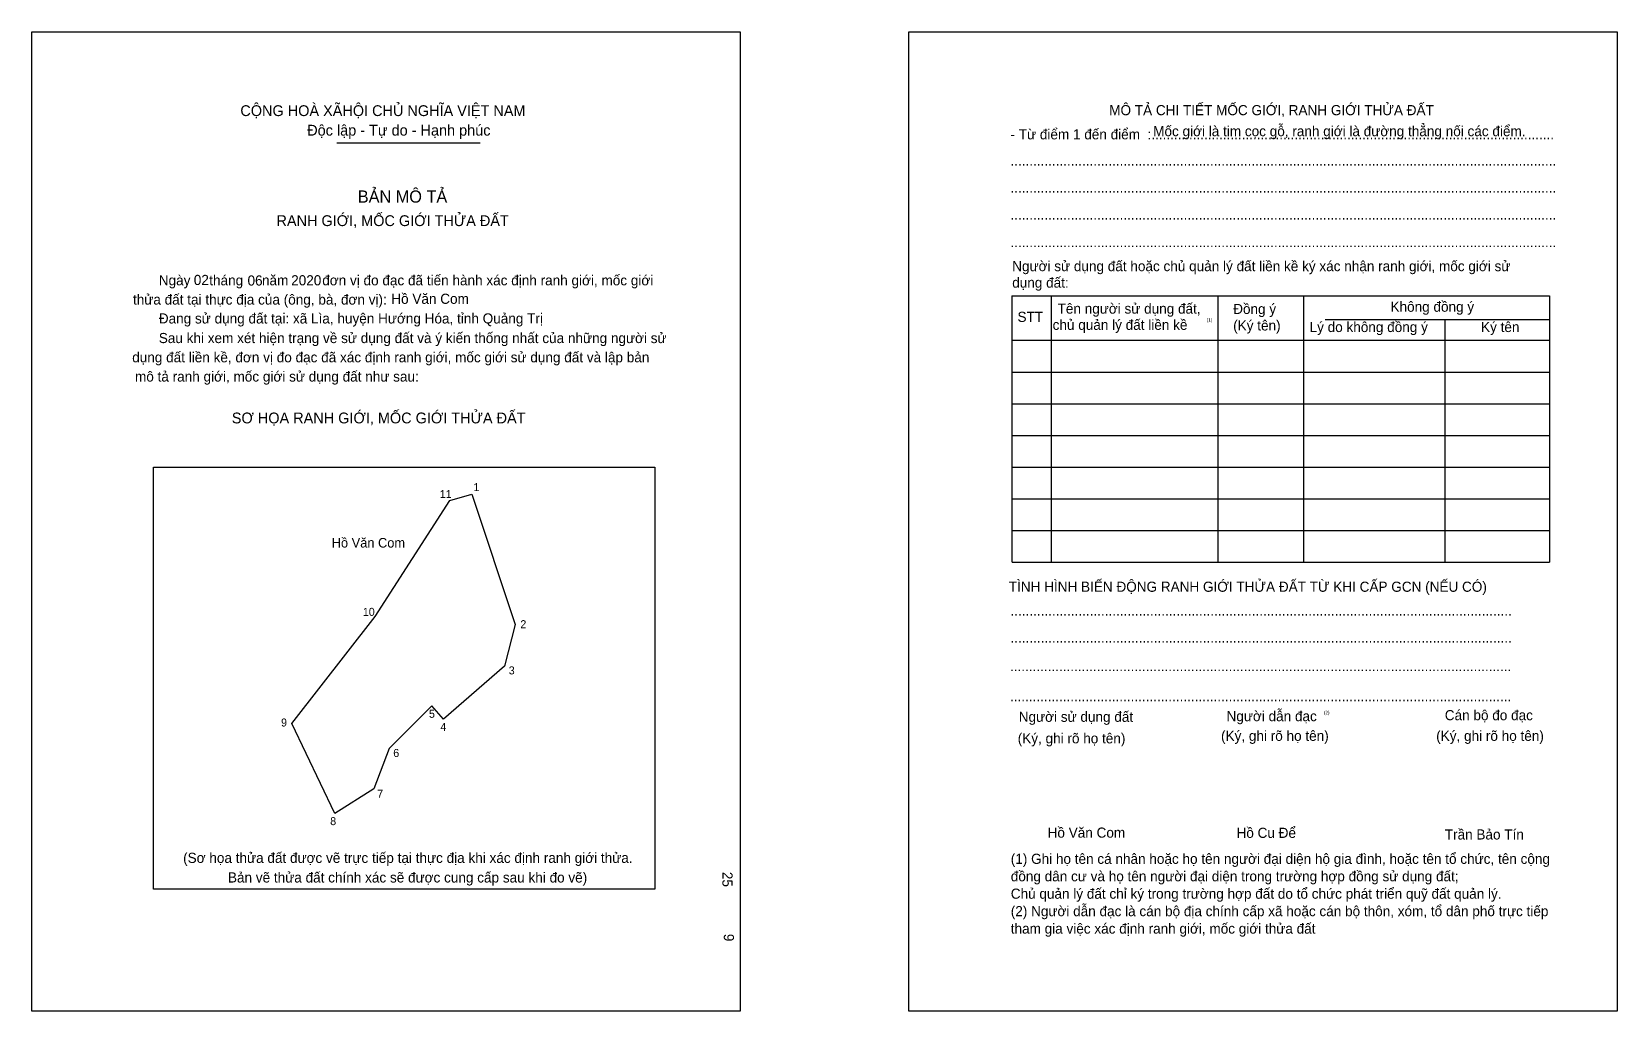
# Model space of a CAD drawing. Extents: x 549339 to 550144, y 1825368 to 1825866.
import ezdxf

# ---------------------------------------------------------------- set-up
doc = ezdxf.new("R2010")
doc.units = 0
for name, color, linetype in [('bmtKhungInTrang1', 7, 'Continuous'), ('bmtKhungInTrang2', 7, 'Continuous'), ('bmtNoiDung', 7, 'Continuous'), ('bmtTemplate', 7, 'Continuous'), ('CanhThua', 7, 'Continuous'), ('SoHieuDinhThua', 7, 'Continuous'), ('TenChuLanCan', 7, 'Continuous')]:
    doc.layers.add(name, color=color, linetype=linetype)

msp = doc.modelspace()

# ---------------------------------------------------------------- linework, layer by layer
at = {"layer": 'bmtKhungInTrang1'}
msp.add_lwpolyline([(549338.85, 1825865.53), (549698.74, 1825865.53), (549698.74, 1825367.75), (549338.85, 1825367.75)], close=True, dxfattribs=at)
at = {"layer": 'bmtKhungInTrang2'}
msp.add_lwpolyline([(549784.57, 1825865.53), (550144.46, 1825865.53), (550144.46, 1825367.75), (549784.57, 1825367.75)], close=True, dxfattribs=at)
at = {"layer": 'bmtTemplate'}
for p, q in [((549493.94, 1825809.11), (549566.72, 1825809.11)), ((549984.98, 1825731.43), (549984.98, 1825595.94)), ((549856.76, 1825731.27), (549856.76, 1825595.94)), ((549941.43, 1825731.27), (549941.43, 1825595.94)), ((550110, 1825731.27), (550110, 1825595.94)), ((549996.03, 1825719.35), (550110, 1825719.35)), ((549837.03, 1825708.71), (550110, 1825708.71)), ((549837.03, 1825692.6), (550110, 1825692.6)), ((549837.03, 1825676.49), (550110, 1825676.49)), ((549837.03, 1825660.38), (550110, 1825660.38)), ((549837.03, 1825644.27), (550110, 1825644.27)), ((549837.03, 1825628.16), (550110, 1825628.16)), ((549837.03, 1825612.05), (550110, 1825612.05)), ((549837.03, 1825595.94), (550110, 1825595.94))]:
    msp.add_line(p, q, dxfattribs=at)
for points in [[(549836.85, 1825731.27), (550110, 1825731.27)], [(549836.85, 1825731.27), (549836.85, 1825595.94)], [(550056.87, 1825719.19), (550056.87, 1825595.94)]]:
    msp.add_lwpolyline(points, dxfattribs=at)
msp.add_lwpolyline([(549400.76, 1825429.74), (549400.76, 1825644.26), (549655.42, 1825644.26), (549655.42, 1825429.74)], close=True, dxfattribs=at)
at = {"layer": 'CanhThua'}
for p, q in [((549513.29, 1825568.39), (549551.24, 1825627.34)), ((549551.24, 1825627.34), (549562.53, 1825630.54)), ((549562.53, 1825630.54), (549584.44, 1825564.32)), ((549470.93, 1825514.07), (549513.29, 1825568.39)), ((549584.44, 1825564.32), (549579.02, 1825543.09)), ((549579.02, 1825543.09), (549548.11, 1825516.27)), ((549542.1, 1825522.99), (549520.52, 1825501.23)), ((549548.11, 1825516.27), (549542.1, 1825522.99)), ((549492.94, 1825468.28), (549470.93, 1825514.07)), ((549520.52, 1825501.23), (549512.6, 1825480.83)), ((549512.6, 1825480.83), (549492.94, 1825468.28))]:
    msp.add_line(p, q, dxfattribs=at)

# ---------------------------------------------------------------- texts
at = {"layer": 'bmtNoiDung'}
for s, p in [('02', (549421.2, 1825736.81)), ('06', (549448.51, 1825736.53)), ('2020', (549470.67, 1825736.64)), ('Hồ Văn Com', (549521.54, 1825727.24)), ('Hồ Văn Com', (549855.01, 1825455.97))]:
    msp.add_text(s, height=5.149, dxfattribs=at).set_placement(p)
for s, height, p in [('25', 5.149, (549689.78, 1825438.6)), ('9', 5.15, (549690.51, 1825407.09))]:
    msp.add_text(s, height=height, rotation=270, dxfattribs=at).set_placement(p)
at = {"layer": 'bmtTemplate'}
for s, height, p in [('CỘNG HOÀ XÃHỘI CHỦ NGHĨA VIỆT NAM', 5.4927, (549444.86, 1825822.66)), ('MÔ TẢ CHI TIẾT MỐC GIỚI, RANH GIỚI THỬA ĐẤT', 5.1475, (549886.33, 1825823.1)), ('Độc lập - Tự do - Hạnh phúc', 5.4927, (549478.83, 1825812.73)), ('- Từ điểm 1 đến điểm  :...........................................................................................................', 5.14749, (549836.15, 1825810.82)), ('Mốc giới là tim cọc gỗ, ranh giới là đường thẳng nối các điểm.', 5.1475, (549908.66, 1825812.43)), ('.................................................................................................................................................', 5.14749, (549836.15, 1825797.48)), ('BẢN MÔ TẢ', 6.179, (549504.53, 1825778.68)), ('.................................................................................................................................................', 5.14749, (549836.15, 1825783.79)), ('RANH GIỚI, MỐC GIỚI THỬA ĐẤT', 5.4927, (549463.22, 1825766.76)), ('.................................................................................................................................................', 5.14749, (549836.15, 1825770.1)), ('.................................................................................................................................................', 5.14749, (549836.15, 1825756.08)), ('Người sử dụng đất hoặc chủ quản lý đất liền kề ký xác nhận ranh giới, mốc giới sử', 5.1475, (549837.03, 1825743.84)), ('Ngày     tháng     năm         đơn vị đo đạc đã tiến hành xác định ranh giới, mốc giới ', 5.1494, (549403.42, 1825736.64)), ('dụng đất:', 5.147, (549837.03, 1825735.46)), ('thửa đất tại thực địa của (ông, bà, đơn vị):', 5.1494, (549390.29, 1825726.86)), ('Tên người sử dụng đất,', 5.1475, (549860.09, 1825722.25)), ('Đồng ý', 5.147, (549949.3, 1825722.09)), ('Không đồng ý', 5.1475, (550029.24, 1825723.22)), ('Đang sử dụng đất tại: xã Lìa, huyện Hướng Hóa, tỉnh Quảng Trị', 5.1494, (549403.42, 1825717.26)), ('STT', 5.147, (549839.72, 1825718.06)), ('chủ quản lý đất liền kề', 5.1475, (549857.56, 1825714.02)), ('(1)', 1.716, (549935.85, 1825718.24)), ('(Ký tên)', 5.147, (549949.3, 1825713.71)), ('Lý do không đồng ý', 5.1475, (549988.13, 1825712.91)), ('Ký tên', 5.147, (550075.24, 1825712.91)), ('Sau khi xem xét hiện trạng về sử dụng đất và ý kiến thống nhất của những người sử ', 5.1494, (549403.42, 1825707.3)), ('dụng đất liền kề, đơn vị đo đạc đã xác định ranh giới, mốc giới sử dụng đất và lập bản', 5.1494, (549389.91, 1825697.52)), ('mô tả ranh giới, mốc giới sử dụng đất như sau:', 5.1494, (549391.32, 1825687.74)), ('SƠ HỌA RANH GIỚI, MỐC GIỚI THỬA ĐẤT', 5.4927, (549440.52, 1825666.5)), ('TÌNH HÌNH BIẾN ĐỘNG RANH GIỚI THỬA ĐẤT TỪ KHI CẤP GCN (NẾU CÓ)', 5.1475, (549835.29, 1825580.92)), ('.....................................................................................................................................', 5.15521, (549836.15, 1825568.81)), ('.....................................................................................................................................', 5.15521, (549836.15, 1825555.11)), ('.....................................................................................................................................', 5.15521, (549835.89, 1825540.61)), ('.....................................................................................................................................', 5.15521, (549835.89, 1825525.31)), ('Người sử dụng đất', 5.1475, (549840.35, 1825514.84)), ('Người dẫn đạc', 5.1475, (549945.93, 1825515.16)), ('(2)', 1.716, (549995.36, 1825518.71)), ('Cán bộ đo đạc', 5.1475, (550056.82, 1825515.65)), ('(Ký, ghi rõ họ tên)', 5.1475, (549839.83, 1825503.89)), ('(Ký, ghi rõ họ tên)', 5.1475, (549943.13, 1825505.17)), ('(Ký, ghi rõ họ tên)', 5.1475, (550052.45, 1825505.17)), ('Hồ Cu Để', 5.147, (549951, 1825455.87)), ('Trần Bảo Tín', 5.1475, (550056.82, 1825455.04)), ('(Sơ họa thửa đất được vẽ trực tiếp tại thực địa khi xác định ranh giới thửa.', 5.1494, (549415.78, 1825443.15)), ('(1) Ghi họ tên cá nhân hoặc họ tên người đại diện hộ gia đình, hoặc tên tổ chức, tên cộng', 5.1475, (549836.3, 1825442.66)), ('Bản vẽ thửa đất chính xác sẽ được cung cấp sau khi đo vẽ)', 5.1494, (549438.55, 1825433.19)), ('đồng dân cư và họ tên người đại diện trong trường hợp đồng sử dụng đất;', 5.1475, (549836.3, 1825433.8)), ('Chủ quản lý đất chỉ ký trong trường hợp đất do tổ chức phát triển quỹ đất quản lý.', 5.1475, (549836.3, 1825424.94)), ('(2) Người dẫn đạc là cán bộ địa chính cấp xã hoặc cán bộ thôn, xóm, tổ dân phố trực tiếp', 5.1475, (549836.3, 1825416.07)), ('tham gia việc xác định ranh giới, mốc giới thửa đất', 5.1475, (549836.3, 1825407.21))]:
    msp.add_text(s, height=height, dxfattribs=at).set_placement(p)
at = {"layer": 'SoHieuDinhThua'}
for s, height, p in [('1', 4.06, (549563.3, 1825632.1)), ('11', 4.057, (549546.19, 1825628.57)), ('10', 4.057, (549507.09, 1825568.7)), ('2', 4.06, (549587.12, 1825562.43)), ('3', 4.06, (549581.22, 1825538.94)), ('9', 4.06, (549465.53, 1825512.48)), ('5', 4.06, (549540.69, 1825516.9)), ('4', 4.06, (549546.46, 1825510.2)), ('6', 4.06, (549522.54, 1825496.99)), ('7', 4.06, (549514.37, 1825476.23)), ('8', 4.06, (549490.5, 1825462.35))]:
    msp.add_text(s, height=height, dxfattribs=at).set_placement(p)
at = {"layer": 'TenChuLanCan'}
msp.add_text('Hồ Văn Com', height=4.868, dxfattribs=at).set_placement((549491.28, 1825603.4))

doc.saveas('drawing.dxf')
